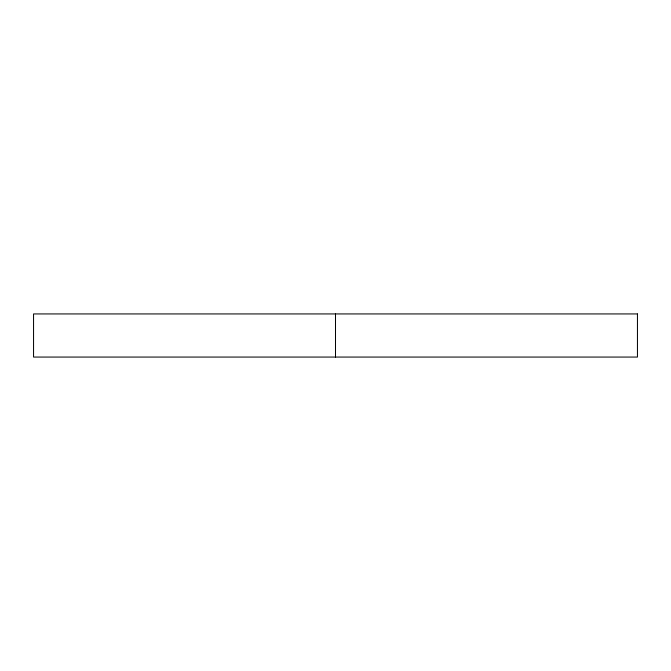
<?xml version="1.0" encoding="UTF-8"?>
<svg xmlns="http://www.w3.org/2000/svg" width="671" height="671" viewBox="0 0 671 671"><rect width="100%" height="100%" fill="white"/><g stroke="black" fill="none" stroke-linecap="round" stroke-linejoin="round"><path stroke-width="1.01" d="M335.5 313.936L335.5 357.064M637.45 313.936L33.55 313.936L33.55 357.064L637.45 357.064L637.45 313.936"/></g></svg>
